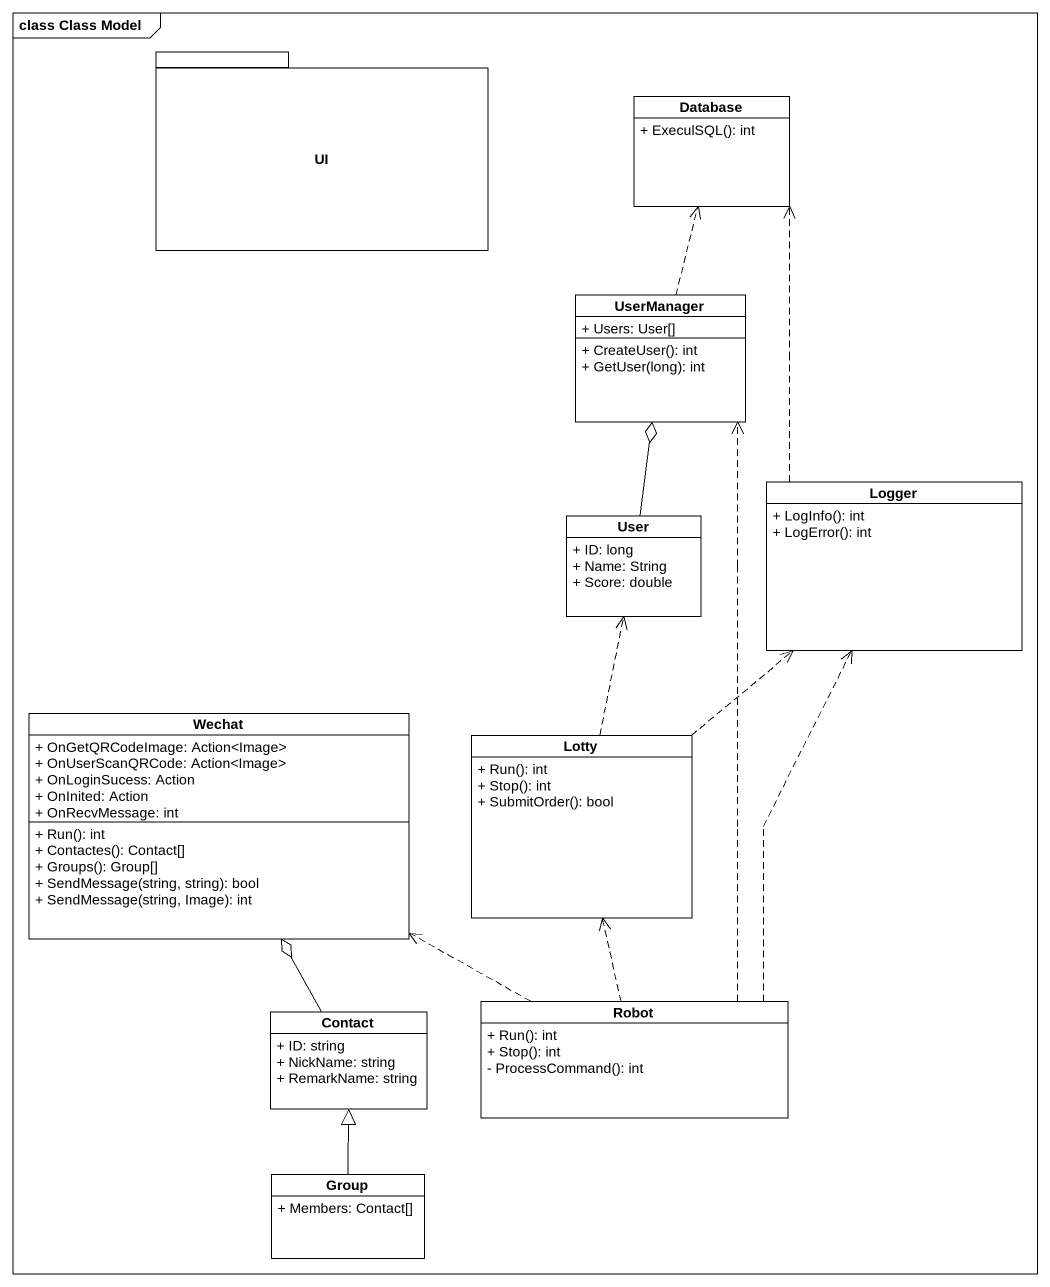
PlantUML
@startuml
mainframe class Class Model
hide circle
hide empty members
skinparam classAttributeIconSize 0
package UI {
}
class "Database" as Database_ {
  + ExeculSQL(): int
}
class UserManager {
  + Users: User[]
  + CreateUser(): int
  + GetUser(long): int
}
class User {
  + ID: long
  + Name: String
  + Score: double
}
class Logger {
  + LogInfo(): int
  + LogError(): int
}
class Wechat {
  + OnGetQRCodeImage: Action<Image>
  + OnUserScanQRCode: Action<Image>
  + OnLoginSucess: Action
  + OnInited: Action
  + OnRecvMessage: int
  + Run(): int
  + Contactes(): Contact[]
  + Groups(): Group[]
  + SendMessage(string, string): bool
  + SendMessage(string, Image): int
}
class Lotty {
  + Run(): int
  + Stop(): int
  + SubmitOrder(): bool
}
class Contact {
  + ID: string
  + NickName: string
  + RemarkName: string
}
class Robot {
  + Run(): int
  + Stop(): int
  - ProcessCommand(): int
}
class "Group" as Group_ {
  + Members: Contact[]
}
UserManager .up.> Database_
User -up-o UserManager
Logger .up.> Database_
Lotty .up.> User
Lotty .up.> Logger
Contact -up-o Wechat
Robot .up.> UserManager
Robot .up.> Logger
Robot .left.> Wechat
Robot .up.> Lotty
Group_ -up-|> Contact
@enduml
